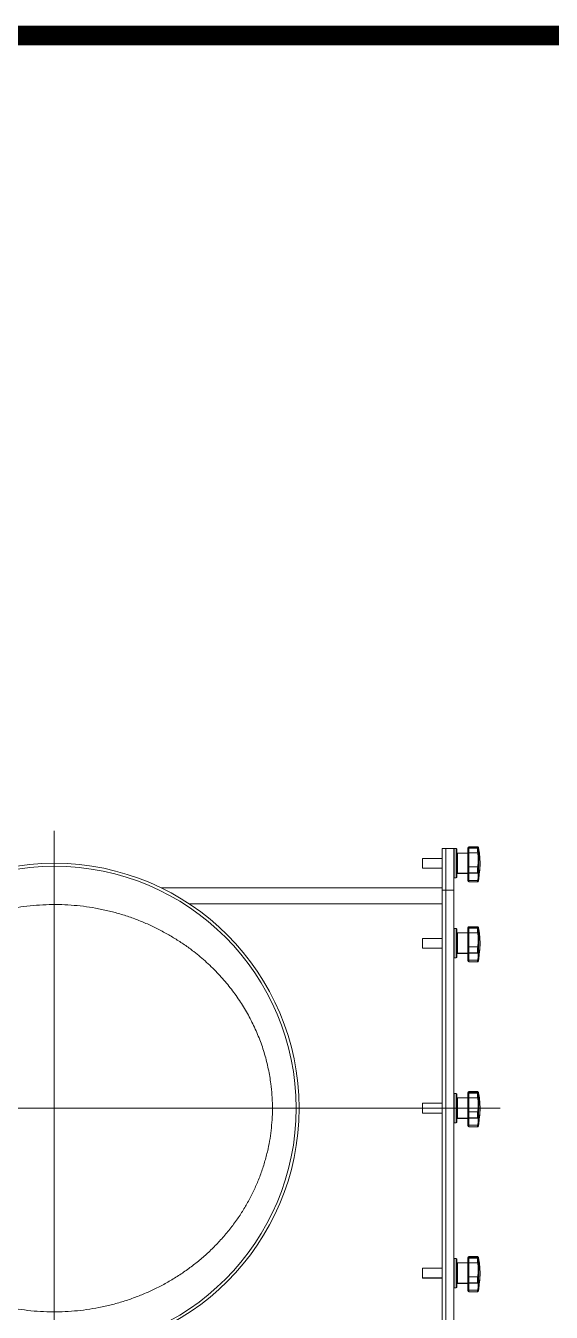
# Model space of a CAD drawing. Extents: x -681219 to -550379, y -242630 to -158199.
# Drawn here: x -657585 to -657048, y -222475 to -221162 of the extents above; entities that cross this region are included whole.
import ezdxf
from ezdxf.lldxf.tags import DXFTag

# ---------------------------------------------------------------- set-up
doc = ezdxf.new("R2010")
doc.units = 0
doc.header["$LTSCALE"] = 1000
doc.layers.get('0').update_dxf_attribs({"linetype": 'CONTINUOUS'})
doc.layers.add('DIM', color=7, linetype='CONTINUOUS', lineweight=18)
doc.layers.add('famsun', color=7, linetype='CONTINUOUS', lineweight=0)
tags = doc.linetypes.add('CENTER2', pattern=[28.575, 19.05, -3.175, 3.175, -3.175]).pattern_tags.tags
tags[10:11] = [DXFTag(74, 4), DXFTag(75, 0), DXFTag(340, '0'), DXFTag(46, 0.0), DXFTag(50, 0.0), DXFTag(44, 0.0), DXFTag(45, 0.0)]
tags[8:9] = [DXFTag(74, 4), DXFTag(75, 0), DXFTag(340, '0'), DXFTag(46, 0.0), DXFTag(50, 0.0), DXFTag(44, 0.0), DXFTag(45, 0.0)]
tags[6:7] = [DXFTag(74, 4), DXFTag(75, 0), DXFTag(340, '0'), DXFTag(46, 0.0), DXFTag(50, 0.0), DXFTag(44, 0.0), DXFTag(45, 0.0)]
tags[4:5] = [DXFTag(74, 4), DXFTag(75, 0), DXFTag(340, '0'), DXFTag(46, 0.0), DXFTag(50, 0.0), DXFTag(44, 0.0), DXFTag(45, 0.0)]

# ---------------------------------------------------------------- blocks, each defined once
blk = doc.blocks.new('12')
at = {"color": 8, "linetype": 'CENTER2'}
for p, q in [((0, 283), (0, -283)), ((-455.4, 0), (2585.1, 0))]:
    blk.add_line(p, q, dxfattribs=at)
for p, q in [((-432.5, 266.5), (-432.8, 265.2)), ((-423.5, 266.9), (-432.5, 266.9)), ((-423.5, 266.5), (-432.5, 266.5)), ((-423.5, 265.3), (-432.5, 265.3)), ((-423.5, 266.5), (-423.5, 266.9)), ((-423.5, 265.3), (-423.5, 266.5)), ((-423.5, 260.7), (-423.5, 265.3)), ((-422.5, 265.9), (-422.5, 265.6)), ((-422.5, 265.6), (-422.5, 264.3)), ((-422.5, 264.3), (-422.5, 260.8)), ((-410.5, 265), (-411, 264.5)), ((-411, 235.5), (-411, 264.5)), ((-408.5, 265), (-410.5, 265)), ((-410.5, 265), (-410.5, 235)), ((-408, 264.5), (-408.5, 265)), ((-408.5, 235), (-408.5, 265)), ((-408, 265), (-400, 265)), ((-408, 222.6), (-408, 265)), ((-400, 222.6), (-400, 265)), ((-396, 265), (-400, 265)), ((-396, 222.6), (-396, 265)), ((-423.5, 260.7), (-432.5, 260.7)), ((-423.5, 246.4), (-423.5, 260.7)), ((-422.5, 260.8), (-422.5, 245.8)), ((-411.8, 260.5), (-422.3, 260.5)), ((-422.3, 260.5), (-422.3, 239.8)), ((-411.8, 239.8), (-411.8, 260.5)), ((-376.2, 255), (-396, 255)), ((-376, 254.8), (-376.2, 255)), ((-376.2, 245.1), (-376.2, 255)), ((-376, 254.8), (-376, 245.3)), ((-432.5, 240.2), (-432.6, 239.9)), ((-423.5, 239.9), (-432.6, 239.9)), ((-423.5, 246.4), (-432.5, 246.4)), ((-423.5, 240.2), (-432.5, 240.2)), ((-423.5, 240.2), (-423.5, 246.4)), ((-423.3, 246.3), (-423.5, 246.4)), ((-423.5, 240.2), (-423.5, 240.2)), ((-423.5, 239.9), (-423.5, 240.2)), ((-423.5, 232.6), (-423.5, 239.9)), ((-423.1, 246.3), (-423.3, 246.3)), ((-422.9, 246.3), (-423.1, 246.3)), ((-422.8, 246.2), (-422.9, 246.3)), ((-422.7, 246.1), (-422.8, 246.2)), ((-422.6, 246), (-422.7, 246.1)), ((-422.5, 245.9), (-422.6, 246)), ((-422.5, 245.8), (-422.5, 245.9)), ((-422.5, 245.8), (-422.5, 241.2)), ((-422.5, 241.2), (-422.5, 241.1)), ((-422.5, 241.1), (-422.5, 233.2)), ((-411.8, 239.8), (-422.3, 239.8)), ((-422.3, 239.8), (-422.3, 239.5)), ((-422.3, 239.5), (-411.8, 239.5)), ((-411.8, 239.5), (-411.8, 239.8)), ((-376.2, 245.1), (-396, 245.1)), ((-396, 245), (-376.2, 245)), ((-376, 245.3), (-376.2, 245.1)), ((-376.2, 245), (-376, 245.2)), ((-376.2, 245), (-376.2, 245.1)), ((-376, 245.3), (-376, 245.2)), ((-433.3, 233), (-433.6, 235.4)), ((-433.2, 232.9), (-433.3, 233)), ((-433.2, 232.8), (-433.2, 232.9)), ((-433.1, 232.8), (-433.2, 232.8)), ((-433, 232.7), (-433.1, 232.8)), ((-432.9, 232.7), (-433, 232.7)), ((-432.8, 232.6), (-432.9, 232.7)), ((-432.6, 232.6), (-432.8, 232.6)), ((-432.5, 232.6), (-432.6, 232.6)), ((-423.5, 232.6), (-432.5, 232.6)), ((-432.3, 231.1), (-423.5, 231.1)), ((-423.5, 231.2), (-423.5, 232.6)), ((-423.3, 232.6), (-423.5, 232.6)), ((-423.5, 231.1), (-423.5, 231.2)), ((-423.1, 232.7), (-423.3, 232.6)), ((-422.9, 232.7), (-423.1, 232.7)), ((-422.8, 232.8), (-422.9, 232.7)), ((-422.7, 232.9), (-422.8, 232.8)), ((-422.6, 233), (-422.7, 232.9)), ((-422.5, 233.1), (-422.6, 233)), ((-422.5, 233.2), (-422.5, 232.1)), ((-422.5, 233.2), (-422.5, 233.1)), ((-422.5, 232.1), (-422.5, 232.1)), ((-411, 235.5), (-410.5, 235)), ((-410.5, 235), (-408.5, 235)), ((-408.5, 235), (-408, 235.5)), ((-109, 225), (-396, 225)), ((-408, 222.6), (-400, 222.6)), ((-408, -222.6), (-408, 222.6)), ((-400, -222.6), (-400, 222.6)), ((-396, 222.6), (-400, 222.6)), ((-396, -222.6), (-396, 222.6)), ((-137.6, 208.7), (-396, 208.7)), ((-432.5, 184.9), (-432.8, 183.6)), ((-423.5, 185.3), (-432.5, 185.3)), ((-423.5, 184.9), (-432.5, 184.9)), ((-423.5, 184.9), (-423.5, 185.3)), ((-423.5, 183.7), (-423.5, 184.9)), ((-422.5, 184.3), (-422.5, 184)), ((-422.5, 184), (-422.5, 182.7)), ((-423.5, 183.7), (-432.5, 183.7)), ((-423.5, 179.1), (-432.5, 179.1)), ((-423.5, 179.1), (-423.5, 183.7)), ((-423.5, 164.8), (-423.5, 179.1)), ((-422.5, 182.7), (-422.5, 179.3)), ((-422.5, 179.3), (-422.5, 164.2)), ((-411.8, 178.9), (-422.3, 178.9)), ((-422.3, 178.9), (-422.3, 158.2)), ((-411.8, 158.2), (-411.8, 178.9)), ((-410.5, 183.4), (-411, 182.9)), ((-411, 153.9), (-411, 182.9)), ((-408.5, 183.4), (-410.5, 183.4)), ((-410.5, 183.4), (-410.5, 153.4)), ((-408, 182.9), (-408.5, 183.4)), ((-408.5, 153.4), (-408.5, 183.4)), ((-376.2, 173.4), (-396, 173.4)), ((-376, 173.2), (-376.2, 173.4)), ((-376.2, 163.5), (-376.2, 173.4)), ((-376, 173.2), (-376, 163.7)), ((-432.5, 158.6), (-432.6, 158.3)), ((-423.5, 158.3), (-432.6, 158.3)), ((-423.5, 164.8), (-432.5, 164.8)), ((-423.5, 158.6), (-432.5, 158.6)), ((-423.5, 158.6), (-423.5, 164.8)), ((-423.3, 164.8), (-423.5, 164.8)), ((-423.5, 158.6), (-423.5, 158.6)), ((-423.5, 158.3), (-423.5, 158.6)), ((-423.5, 151), (-423.5, 158.3)), ((-423.1, 164.7), (-423.3, 164.8)), ((-422.9, 164.7), (-423.1, 164.7)), ((-422.8, 164.6), (-422.9, 164.7)), ((-422.7, 164.5), (-422.8, 164.6)), ((-422.6, 164.4), (-422.7, 164.5)), ((-422.5, 164.3), (-422.6, 164.4)), ((-422.5, 164.2), (-422.5, 164.3)), ((-422.5, 164.2), (-422.5, 159.6)), ((-422.5, 159.6), (-422.5, 151.7)), ((-422.5, 159.6), (-422.5, 159.6)), ((-411.8, 158.2), (-422.3, 158.2)), ((-422.3, 158.2), (-422.3, 157.9)), ((-422.3, 157.9), (-411.8, 157.9)), ((-411.8, 157.9), (-411.8, 158.2)), ((-376.2, 163.5), (-396, 163.5)), ((-396, 163.4), (-376.2, 163.4)), ((-376, 163.7), (-376.2, 163.5)), ((-376.2, 163.4), (-376, 163.6)), ((-376.2, 163.4), (-376.2, 163.5)), ((-376, 163.7), (-376, 163.6)), ((-433.3, 151.4), (-433.6, 153.8)), ((-433.2, 151.3), (-433.3, 151.4)), ((-433.2, 151.2), (-433.2, 151.3)), ((-433.1, 151.2), (-433.2, 151.2)), ((-433, 151.1), (-433.1, 151.2)), ((-432.9, 151.1), (-433, 151.1)), ((-432.8, 151), (-432.9, 151.1)), ((-432.6, 151), (-432.8, 151)), ((-432.5, 151), (-432.6, 151)), ((-423.5, 151), (-432.5, 151)), ((-432.3, 149.5), (-423.5, 149.5)), ((-423.3, 151.1), (-423.5, 151)), ((-423.5, 149.6), (-423.5, 151)), ((-423.5, 149.5), (-423.5, 149.6)), ((-423.1, 151.1), (-423.3, 151.1)), ((-422.9, 151.1), (-423.1, 151.1)), ((-422.8, 151.2), (-422.9, 151.1)), ((-422.7, 151.3), (-422.8, 151.2)), ((-422.6, 151.4), (-422.7, 151.3)), ((-422.5, 151.5), (-422.6, 151.4)), ((-422.5, 151.7), (-422.5, 150.6)), ((-422.5, 151.7), (-422.5, 151.5)), ((-422.5, 150.6), (-422.5, 150.5)), ((-411, 153.9), (-410.5, 153.4)), ((-410.5, 153.4), (-408.5, 153.4)), ((-408.5, 153.4), (-408, 153.9)), ((-432.5, 16.5), (-432.8, 15.2)), ((-423.5, 16.9), (-432.5, 16.9)), ((-423.5, 16.5), (-432.5, 16.5)), ((-423.5, 15.3), (-432.5, 15.3)), ((-423.5, 16.5), (-423.5, 16.9)), ((-423.5, 15.3), (-423.5, 16.5)), ((-423.5, 10.7), (-423.5, 15.3)), ((-422.5, 15.9), (-422.5, 15.6)), ((-422.5, 15.6), (-422.5, 14.3)), ((-422.5, 14.3), (-422.5, 10.8)), ((-410.5, 15), (-411, 14.5)), ((-411, -14.5), (-411, 14.5)), ((-408.5, 15), (-410.5, 15)), ((-410.5, 15), (-410.5, -15)), ((-408, 14.5), (-408.5, 15)), ((-408.5, -15), (-408.5, 15)), ((-423.5, 10.7), (-432.5, 10.7)), ((-423.5, -3.6), (-423.5, 10.7)), ((-422.5, 10.8), (-422.5, -4.2)), ((-411.8, 10.5), (-422.3, 10.5)), ((-422.3, 10.5), (-422.3, -10.2)), ((-411.8, -10.2), (-411.8, 10.5)), ((-376.2, 5), (-396, 5)), ((-376, 4.8), (-376.2, 5)), ((-376.2, -4.9), (-376.2, 5)), ((-376, 4.8), (-376, -4.7)), ((-432.5, -9.8), (-432.6, -10.1)), ((-423.5, -10.1), (-432.6, -10.1)), ((-423.5, -3.6), (-432.5, -3.6)), ((-423.5, -9.8), (-432.5, -9.8)), ((-423.5, -9.8), (-423.5, -3.6)), ((-423.3, -3.7), (-423.5, -3.6)), ((-423.5, -9.8), (-423.5, -9.8)), ((-423.5, -10.1), (-423.5, -9.8)), ((-423.5, -17.4), (-423.5, -10.1)), ((-423.1, -3.7), (-423.3, -3.7)), ((-422.9, -3.7), (-423.1, -3.7)), ((-422.8, -3.8), (-422.9, -3.7)), ((-422.7, -3.9), (-422.8, -3.8)), ((-422.6, -4), (-422.7, -3.9)), ((-422.5, -4.1), (-422.6, -4)), ((-422.5, -4.2), (-422.5, -4.1)), ((-422.5, -4.2), (-422.5, -8.8)), ((-422.5, -8.8), (-422.5, -8.9)), ((-422.5, -8.9), (-422.5, -16.8)), ((-411.8, -10.2), (-422.3, -10.2)), ((-422.3, -10.2), (-422.3, -10.5)), ((-422.3, -10.5), (-411.8, -10.5)), ((-411.8, -10.5), (-411.8, -10.2)), ((-376.2, -4.9), (-396, -4.9)), ((-396, -5), (-376.2, -5)), ((-376, -4.7), (-376.2, -4.9)), ((-376.2, -5), (-376, -4.8)), ((-376.2, -5), (-376.2, -4.9)), ((-376, -4.7), (-376, -4.8)), ((-433.3, -17), (-433.6, -14.6)), ((-433.2, -17.1), (-433.3, -17)), ((-433.2, -17.2), (-433.2, -17.1)), ((-433.1, -17.2), (-433.2, -17.2)), ((-433, -17.3), (-433.1, -17.2)), ((-432.9, -17.3), (-433, -17.3)), ((-432.8, -17.4), (-432.9, -17.3)), ((-432.6, -17.4), (-432.8, -17.4)), ((-432.5, -17.4), (-432.6, -17.4)), ((-423.5, -17.4), (-432.5, -17.4)), ((-432.3, -18.9), (-423.5, -18.9)), ((-423.5, -18.8), (-423.5, -17.4)), ((-423.3, -17.4), (-423.5, -17.4)), ((-423.5, -18.9), (-423.5, -18.8)), ((-423.1, -17.3), (-423.3, -17.4)), ((-422.9, -17.3), (-423.1, -17.3)), ((-422.8, -17.2), (-422.9, -17.3)), ((-422.7, -17.1), (-422.8, -17.2)), ((-422.6, -17), (-422.7, -17.1)), ((-422.5, -16.9), (-422.6, -17)), ((-422.5, -16.8), (-422.5, -17.9)), ((-422.5, -16.8), (-422.5, -16.9)), ((-422.5, -17.9), (-422.5, -17.9)), ((-411, -14.5), (-410.5, -15)), ((-410.5, -15), (-408.5, -15)), ((-408.5, -15), (-408, -14.5)), ((-432.5, -152), (-432.8, -153.2)), ((-423.5, -151.5), (-432.5, -151.5)), ((-423.5, -152), (-432.5, -152)), ((-423.5, -153.1), (-432.5, -153.1)), ((-423.5, -152), (-423.5, -151.5)), ((-423.5, -153.1), (-423.5, -152)), ((-423.5, -157.7), (-423.5, -153.1)), ((-422.5, -152.5), (-422.5, -152.9)), ((-422.5, -152.9), (-422.5, -154.1)), ((-422.5, -154.1), (-422.5, -157.6)), ((-422.5, -157.6), (-422.5, -172.6)), ((-410.5, -153.4), (-411, -153.9)), ((-411, -182.9), (-411, -153.9)), ((-408.5, -153.4), (-410.5, -153.4)), ((-410.5, -153.4), (-410.5, -183.4)), ((-408, -153.9), (-408.5, -153.4)), ((-408.5, -183.4), (-408.5, -153.4)), ((-423.5, -157.7), (-432.5, -157.7)), ((-423.5, -172.1), (-423.5, -157.7)), ((-411.8, -157.9), (-422.3, -157.9)), ((-422.3, -157.9), (-422.3, -178.7)), ((-411.8, -178.7), (-411.8, -157.9)), ((-376.2, -163.4), (-396, -163.4)), ((-376, -163.6), (-376.2, -163.4)), ((-376.2, -173.3), (-376.2, -163.4)), ((-376, -163.6), (-376, -173.1)), ((-433.3, -185.4), (-433.6, -183.1)), ((-432.5, -178.3), (-432.6, -178.5)), ((-423.5, -178.5), (-432.6, -178.5)), ((-423.5, -172.1), (-432.5, -172.1)), ((-423.5, -178.3), (-432.5, -178.3)), ((-423.5, -178.2), (-423.5, -172.1)), ((-423.3, -172.1), (-423.5, -172.1)), ((-423.5, -178.3), (-423.5, -178.2)), ((-423.5, -178.5), (-423.5, -178.3)), ((-423.5, -185.8), (-423.5, -178.5)), ((-423.1, -172.1), (-423.3, -172.1)), ((-422.9, -172.2), (-423.1, -172.1)), ((-422.8, -172.2), (-422.9, -172.2)), ((-422.7, -172.3), (-422.8, -172.2)), ((-422.6, -172.4), (-422.7, -172.3)), ((-422.5, -172.5), (-422.6, -172.4)), ((-422.5, -172.6), (-422.5, -172.5)), ((-422.5, -172.6), (-422.5, -177.2)), ((-422.5, -177.2), (-422.5, -177.3)), ((-422.5, -177.3), (-422.5, -185.2)), ((-411.8, -178.7), (-422.3, -178.7)), ((-422.3, -178.7), (-422.3, -178.9)), ((-422.3, -178.9), (-411.8, -178.9)), ((-411.8, -178.9), (-411.8, -178.7)), ((-411, -182.9), (-410.5, -183.4)), ((-410.5, -183.4), (-408.5, -183.4)), ((-408.5, -183.4), (-408, -182.9)), ((-376.2, -173.3), (-396, -173.3)), ((-396, -173.4), (-376.2, -173.4)), ((-376, -173.1), (-376.2, -173.3)), ((-376.2, -173.4), (-376, -173.2)), ((-376.2, -173.4), (-376.2, -173.3)), ((-376, -173.1), (-376, -173.2)), ((-433.2, -185.5), (-433.3, -185.4)), ((-433.2, -185.6), (-433.2, -185.5)), ((-433.1, -185.7), (-433.2, -185.6)), ((-433, -185.7), (-433.1, -185.7)), ((-432.9, -185.8), (-433, -185.7)), ((-432.8, -185.8), (-432.9, -185.8)), ((-432.6, -185.8), (-432.8, -185.8)), ((-432.5, -185.8), (-432.6, -185.8)), ((-423.5, -185.8), (-432.5, -185.8)), ((-432.3, -187.4), (-423.5, -187.4)), ((-423.5, -187.3), (-423.5, -185.8)), ((-423.3, -185.8), (-423.5, -185.8)), ((-423.5, -187.4), (-423.5, -187.3)), ((-423.1, -185.8), (-423.3, -185.8)), ((-422.9, -185.7), (-423.1, -185.8)), ((-422.8, -185.6), (-422.9, -185.7)), ((-422.7, -185.5), (-422.8, -185.6)), ((-422.6, -185.4), (-422.7, -185.5)), ((-422.5, -185.3), (-422.6, -185.4)), ((-422.5, -185.2), (-422.5, -186.3)), ((-422.5, -185.2), (-422.5, -185.3)), ((-422.5, -186.3), (-422.5, -186.4))]:
    blk.add_line(p, q)
for centre, radius, start, end in [((-243.3, 239.2), 192, 172.6077, 176.7663), ((-432.6, 265.7), 0.725, 83.985, 170.9471), ((-432.5, 264.4), 0.729, 148.415, 174.2745), ((-423.5, 265.9), 1, 0, 90), ((-423.4, 265.5), 0.951, 3.4103, 93.0458), ((-423.5, 264.3), 1, 0, 90), ((-243.3, 260.8), 192, 183.2337, 188.6164), ((-252.6, 260.6), 182.7, 183.3168, 187.931), ((-432.5, 262.5), 1.81, 243.1451, 269.1193), ((-423.3, 262.4), 1.78, 262.1116, 295.128), ((-422.3, 260.7), 0.2, 180, 270), ((-411.8, 259.7), 0.8, 0, 90), ((0, 0), 250, 0.0573, 359.9427), ((-432.5, 245.5), 0.835, 87.5575, 154.9007), ((-432.5, 241), 0.81, 185.8559, 268.9802), ((-423.5, 241.2), 0.988, 269.2844, 359.2661), ((-423.5, 241.1), 0.994, 269.625, 359.62), ((-422.3, 239.6), 0.198, 89.2844, 179.2661), ((-422.3, 239.3), 0.2, 90, 180), ((-411.8, 240.6), 0.79, 269.2844, 359.2661), ((-411.8, 240.3), 0.8, 270, 0), ((0, 0), 247, 0.0573, 359.9427), ((-423.5, 232.1), 1, 270, 0), ((-423.5, 232.1), 0.988, 269.2844, 359.2661), ((-432.6, 184.2), 0.725, 83.985, 170.9471), ((-423.5, 184.3), 1, 0, 90), ((-423.4, 183.9), 0.951, 3.4103, 93.0458), ((-243.3, 157.6), 192, 172.6077, 176.7663), ((-432.5, 182.8), 0.729, 148.415, 174.2745), ((-432.5, 180.9), 1.81, 243.1451, 269.1193), ((-423.5, 182.7), 1, 0, 90), ((-423.3, 180.9), 1.78, 262.1116, 295.128), ((-422.3, 179.1), 0.2, 180, 270), ((-411.8, 178.1), 0.8, 0, 90), ((-243.3, 179.3), 192, 183.2337, 188.6164), ((-252.6, 179), 182.7, 183.3168, 187.931), ((-432.5, 163.9), 0.835, 87.5575, 154.9007), ((-432.5, 159.4), 0.81, 185.8559, 268.9802), ((-423.5, 159.6), 0.988, 269.2844, 359.2661), ((-423.5, 159.6), 0.994, 269.625, 359.62), ((-422.3, 158), 0.198, 89.2844, 179.2661), ((-422.3, 157.7), 0.2, 90, 180), ((-411.8, 159), 0.79, 269.2844, 359.2661), ((-411.8, 158.7), 0.8, 270, 0), ((-423.5, 150.6), 0.988, 269.2844, 359.2661), ((-423.5, 150.5), 1, 270, 0), ((-243.3, -10.8), 192, 172.6077, 176.7663), ((-432.6, 15.7), 0.725, 83.985, 170.9471), ((-432.5, 14.4), 0.729, 148.415, 174.2745), ((-423.5, 15.9), 1, 0, 90), ((-423.4, 15.5), 0.951, 3.4103, 93.0458), ((-423.5, 14.3), 1, 0, 90), ((-432.5, 12.5), 1.81, 243.1451, 269.1193), ((-423.3, 12.4), 1.78, 262.1116, 295.128), ((-422.3, 10.7), 0.2, 180, 270), ((-411.8, 9.7), 0.8, 0, 90), ((-243.3, 10.8), 192, 183.2337, 188.6164), ((-252.6, 10.6), 182.7, 183.3168, 187.931), ((-432.5, -4.5), 0.835, 87.5575, 154.9007), ((-432.5, -9), 0.81, 185.8559, 268.9802), ((-423.5, -8.8), 0.988, 269.2844, 359.2661), ((-423.5, -8.9), 0.994, 269.625, 359.62), ((-422.3, -10.4), 0.198, 89.2844, 179.2661), ((-422.3, -10.7), 0.2, 90, 180), ((-411.8, -9.4), 0.79, 269.2844, 359.2661), ((-411.8, -9.7), 0.8, 270, 0), ((-423.5, -17.9), 1, 270, 0), ((-423.5, -17.9), 0.988, 269.2844, 359.2661), ((-243.3, -179.3), 192, 172.6077, 176.7663), ((-432.6, -152.7), 0.725, 83.985, 170.9471), ((-432.5, -154), 0.729, 148.415, 174.2745), ((-432.5, -155.9), 1.81, 243.1451, 269.1193), ((-423.5, -152.5), 1, 0, 90), ((-423.4, -152.9), 0.951, 3.4103, 93.0458), ((-423.5, -154.1), 1, 0, 90), ((-423.3, -156), 1.78, 262.1116, 295.128), ((-243.3, -157.6), 192, 183.2337, 188.6164), ((-252.6, -157.9), 182.7, 183.3168, 187.931), ((-422.3, -157.7), 0.2, 180, 270), ((-411.8, -158.7), 0.8, 0, 90), ((-432.5, -172.9), 0.835, 87.5575, 154.9007), ((-432.5, -177.5), 0.81, 185.8559, 268.9802), ((-423.5, -177.2), 0.988, 269.2844, 359.2661), ((-423.5, -177.3), 0.994, 269.625, 359.62), ((-422.3, -178.9), 0.198, 89.2844, 179.2661), ((-422.3, -179.1), 0.2, 90, 180), ((-411.8, -177.9), 0.79, 269.2844, 359.2661), ((-411.8, -178.1), 0.8, 270, 0), ((-423.5, -186.3), 0.988, 269.2844, 359.2661), ((-423.5, -186.4), 1, 270, 0)]:
    blk.add_arc(centre, radius, start, end)
for points, knots in [([(-433.2, 266), (-433.4, 265.5), (-433.6, 264.6), (-433.7, 264.1), (-433.7, 263.9)], [0, 0, 0, 0, 0.4988528, 1, 1, 1, 1]), ([(-433.7, 263.9), (-433.7, 263.9), (-433.7, 264), (-433.6, 264.3), (-433.6, 264.6)], [0, 0, 0, 0, 0.086881, 1, 1, 1, 1]), ([(-433.3, 264.5), (-433.4, 264.2), (-433.6, 263.7), (-433.7, 263.5), (-433.7, 263.8), (-433.7, 263.9)], [0, 0, 0, 0, 0.346029, 0.688393, 1, 1, 1, 1]), ([(-433.3, 260.9), (-433.2, 261.3), (-433.1, 262.1), (-433.1, 263.2), (-433.1, 264.1), (-433.1, 264.7), (-433.2, 264.5), (-433.3, 264.5)], [0, 0, 0, 0, 0.1870578, 0.3739241, 0.5607091, 0.7802342, 1, 1, 1, 1]), ([(-432.3, 266.9), (-432.4, 266.9), (-432.6, 266.9), (-432.9, 266.7), (-433.1, 266.4), (-433.2, 266.1), (-433.2, 266)], [0, 0, 0, 0, 0.256694, 0.513299, 0.761952, 1, 1, 1, 1]), ([(-432.4, 265.3), (-432.4, 265.3), (-432.6, 265.3), (-432.8, 265.2), (-433.1, 265), (-433.2, 264.8), (-433.2, 264.7)], [0, 0, 0, 0, 0.2547363, 0.5089614, 0.7586358, 1, 1, 1, 1]), ([(-432.4, 266.8), (-432.4, 266.8), (-432.4, 266.9), (-432.4, 266.6), (-432.5, 266.5)], [0, 0, 0, 0, 0.234791, 1, 1, 1, 1]), ([(-432.4, 265.3), (-432.4, 265.2), (-432.3, 265.2), (-432.3, 264.8), (-432.3, 264.3), (-432.3, 263.5), (-432.3, 262.6), (-432.4, 261.7), (-432.5, 261), (-432.5, 260.7)], [0, 0, 0, 0, 0.106603, 0.256708, 0.404539, 0.551859, 0.702147, 0.846206, 1, 1, 1, 1]), ([(-432.4, 265.3), (-432.4, 265.3), (-432.4, 265.3), (-432.4, 265.3), (-432.4, 265.3)], [0, 0, 0, 0, 0.294418, 1, 1, 1, 1]), ([(-433.3, 245.9), (-433.4, 247), (-433.7, 249.3), (-433.8, 253), (-433.7, 257), (-433.4, 259.6), (-433.3, 260.9)], [0, 0, 0, 0, 0.251233, 0.500208, 0.750439, 1, 1, 1, 1]), ([(-432.5, 260.7), (-432.6, 259.4), (-432.9, 256.9), (-433, 253.2), (-432.9, 249.6), (-432.6, 247.4), (-432.5, 246.4)], [0, 0, 0, 0, 0.2495624, 0.4998013, 0.7487519, 1, 1, 1, 1]), ([(-433.6, 235.4), (-433.6, 236.1), (-433.7, 237.4), (-433.7, 239), (-433.6, 240.2), (-433.4, 240.7), (-433.3, 240.9)], [0, 0, 0, 0, 0.2493426, 0.5001079, 0.749776, 1, 1, 1, 1]), ([(-433.3, 240.9), (-433.2, 241), (-433.1, 241.2), (-433.1, 242), (-433.1, 243.2), (-433.1, 244.6), (-433.2, 245.5), (-433.3, 245.9)], [0, 0, 0, 0, 0.187058, 0.373924, 0.560709, 0.780234, 1, 1, 1, 1]), ([(-432.6, 239.9), (-432.7, 239.6), (-432.9, 239), (-433, 237.3), (-432.8, 235.2), (-432.6, 233.5), (-432.5, 232.6)], [0, 0, 0, 0, 0.248956, 0.499589, 0.748504, 1, 1, 1, 1]), ([(-432.5, 246.4), (-432.5, 246.1), (-432.4, 245.5), (-432.3, 244.5), (-432.3, 243.5), (-432.3, 242.5), (-432.3, 241.6), (-432.3, 240.9), (-432.4, 240.4), (-432.5, 240.2), (-432.5, 240.2)], [0, 0, 0, 0, 0.12914, 0.249982, 0.376113, 0.499908, 0.623755, 0.74995, 0.870821, 1, 1, 1, 1]), ([(-433.1, 232.1), (-433.1, 232.1), (-433.2, 232.2), (-433.2, 232.6), (-433.3, 233)], [0, 0, 0, 0, 0.072763, 1, 1, 1, 1]), ([(-433.1, 232), (-433.1, 231.8), (-433, 231.5), (-432.8, 231.2), (-432.6, 231.1), (-432.5, 231.1), (-432.3, 231.1), (-432.3, 231.1)], [0, 0, 0, 0, 0.595675, 0.713758, 0.819611, 0.914252, 1, 1, 1, 1]), ([(-432.5, 232.6), (-432.5, 232.4), (-432.4, 231.9), (-432.3, 231.4), (-432.3, 231.1), (-432.3, 231.1), (-432.3, 231.1)], [0, 0, 0, 0, 0.283686, 0.549143, 0.82622, 1, 1, 1, 1]), ([(222.8, -0.2), (222.7, -4.8), (222.5, -14), (220.9, -27.7), (218.5, -41.4), (214.9, -55.4), (210.1, -69.6), (204.1, -83.9), (196.8, -97.8), (188.4, -111.3), (178.8, -124.3), (168, -136.8), (156.2, -148.5), (144.6, -158.3), (133.7, -166.4), (123.7, -173), (113.3, -179.1), (102.5, -184.7), (91.3, -189.8), (79.7, -194.3), (67.8, -198.1), (55.6, -201.4), (43.2, -204.1), (30.4, -206.1), (17.5, -207.4), (4.6, -208), (-8.1, -207.9), (-20.5, -207.1), (-33.1, -205.7), (-45.6, -203.6), (-58.2, -200.8), (-70.4, -197.4), (-82.2, -193.3), (-93.7, -188.7), (-105, -183.5), (-116.1, -177.6), (-126.9, -171), (-137.3, -163.8), (-147.2, -156.2), (-156.7, -148), (-165.7, -139.2), (-174.2, -129.7), (-182.3, -119.7), (-189.6, -109.4), (-196.1, -98.9), (-201.8, -88.3), (-207, -77.2), (-211.5, -65.7), (-215.3, -53.8), (-218.3, -42.1), (-220.4, -30.9), (-221.8, -20), (-222.7, -8.9), (-222.9, 2.3), (-222.4, 13.6), (-221.1, 26.2), (-218.8, 40.1), (-215, 55.2), (-210, 70), (-203.8, 84.5), (-196.4, 98.4), (-188, 111.9), (-178.5, 124.7), (-167.7, 137.2), (-155.7, 149), (-144, 158.9), (-133, 166.9), (-123.2, 173.3), (-112.9, 179.3), (-102.1, 184.9), (-90.8, 190), (-79.1, 194.5), (-67, 198.4), (-54.7, 201.7), (-42.2, 204.3), (-29.7, 206.2), (-17.1, 207.4), (-4.4, 208), (8.5, 207.9), (21.5, 207), (34.2, 205.6), (46.6, 203.4), (58.7, 200.7), (70.7, 197.3), (82.6, 193.2), (94.4, 188.4), (105.8, 183.1), (116.8, 177.1), (127.4, 170.6), (137.8, 163.5), (147.7, 155.7), (157.4, 147.3), (166.3, 138.4), (174.7, 129.2), (182.4, 119.5), (189.7, 109.3), (196.3, 98.5), (202.4, 87.2), (208.1, 74.6), (213.2, 60.8), (217.1, 47.4), (219.6, 35.2), (221.3, 24.6), (222.5, 12.9), (222.7, 4.8), (222.8, 0.2)], [0, 0, 0, 0, 0.0100547, 0.0201096, 0.0303906, 0.0406719, 0.0520584, 0.0634454, 0.0751228, 0.0868008, 0.0989781, 0.1111559, 0.1236287, 0.1361019, 0.1449818, 0.1538681, 0.1627482, 0.1718632, 0.1809848, 0.1900997, 0.1993819, 0.2086713, 0.2179534, 0.2275116, 0.2370778, 0.2466359, 0.2558074, 0.264986, 0.2741575, 0.2835976, 0.2930454, 0.3024856, 0.3116337, 0.3207886, 0.3299368, 0.3393422, 0.348755, 0.3581604, 0.3674452, 0.3767373, 0.3860218, 0.3955967, 0.4051801, 0.4147542, 0.4236713, 0.432596, 0.4415123, 0.4507472, 0.4599917, 0.4692259, 0.4772686, 0.4853181, 0.4933606, 0.5016706, 0.5099885, 0.5182986, 0.529616, 0.5409338, 0.5525616, 0.5641898, 0.5758759, 0.5875626, 0.5995337, 0.6115053, 0.6242776, 0.6370503, 0.6457773, 0.6545103, 0.6632373, 0.6723997, 0.6815689, 0.6907311, 0.7001532, 0.7095827, 0.7190047, 0.7282622, 0.7375271, 0.7467846, 0.75632, 0.7658634, 0.7753989, 0.784517, 0.793642, 0.8027603, 0.8121369, 0.8215209, 0.8308976, 0.8401329, 0.8493751, 0.8586103, 0.8681146, 0.8776266, 0.8871305, 0.8963246, 0.9055262, 0.9147196, 0.9242256, 0.9337408, 0.9432458, 0.9547645, 0.9662827, 0.9741802, 0.9820842, 0.9899816, 1, 1, 1, 1]), ([(-433.2, 184.4), (-433.4, 183.9), (-433.6, 183), (-433.7, 182.5), (-433.7, 182.3)], [0, 0, 0, 0, 0.498853, 1, 1, 1, 1]), ([(-432.3, 185.3), (-432.4, 185.3), (-432.6, 185.3), (-432.9, 185.1), (-433.1, 184.8), (-433.2, 184.5), (-433.2, 184.4)], [0, 0, 0, 0, 0.256694, 0.513299, 0.761952, 1, 1, 1, 1]), ([(-432.4, 185.3), (-432.4, 185.3), (-432.4, 185.3), (-432.4, 185.1), (-432.5, 184.9)], [0, 0, 0, 0, 0.234791, 1, 1, 1, 1]), ([(-433.7, 182.3), (-433.7, 182.3), (-433.7, 182.4), (-433.6, 182.7), (-433.6, 183.1)], [0, 0, 0, 0, 0.086881, 1, 1, 1, 1]), ([(-433.3, 182.9), (-433.4, 182.6), (-433.6, 182.1), (-433.7, 181.9), (-433.7, 182.2), (-433.7, 182.3)], [0, 0, 0, 0, 0.346029, 0.688393, 1, 1, 1, 1]), ([(-433.3, 164.3), (-433.4, 165.4), (-433.7, 167.7), (-433.8, 171.5), (-433.7, 175.4), (-433.4, 178), (-433.3, 179.3)], [0, 0, 0, 0, 0.251233, 0.500208, 0.750439, 1, 1, 1, 1]), ([(-433.3, 179.3), (-433.2, 179.7), (-433.1, 180.5), (-433.1, 181.6), (-433.1, 182.6), (-433.1, 183.1), (-433.2, 183), (-433.3, 182.9)], [0, 0, 0, 0, 0.1870578, 0.3739241, 0.5607091, 0.7802342, 1, 1, 1, 1]), ([(-432.4, 183.7), (-432.4, 183.7), (-432.6, 183.7), (-432.8, 183.6), (-433.1, 183.4), (-433.2, 183.2), (-433.2, 183.1)], [0, 0, 0, 0, 0.2547363, 0.5089614, 0.7586358, 1, 1, 1, 1]), ([(-432.5, 179.1), (-432.6, 177.9), (-432.9, 175.4), (-433, 171.6), (-432.9, 168), (-432.6, 165.9), (-432.5, 164.8)], [0, 0, 0, 0, 0.2495624, 0.4998013, 0.7487519, 1, 1, 1, 1]), ([(-432.4, 183.7), (-432.4, 183.7), (-432.3, 183.6), (-432.3, 183.2), (-432.3, 182.7), (-432.3, 181.9), (-432.3, 181.1), (-432.4, 180.1), (-432.5, 179.4), (-432.5, 179.1)], [0, 0, 0, 0, 0.1066026, 0.2567077, 0.4045391, 0.5518585, 0.7021475, 0.8462061, 1, 1, 1, 1]), ([(-432.4, 183.7), (-432.4, 183.7), (-432.4, 183.7), (-432.4, 183.7), (-432.4, 183.7)], [0, 0, 0, 0, 0.294418, 1, 1, 1, 1]), ([(-433.6, 153.8), (-433.6, 154.5), (-433.7, 155.8), (-433.7, 157.4), (-433.6, 158.7), (-433.4, 159.1), (-433.3, 159.3)], [0, 0, 0, 0, 0.2493426, 0.5001079, 0.749776, 1, 1, 1, 1]), ([(-433.3, 159.3), (-433.2, 159.4), (-433.1, 159.6), (-433.1, 160.5), (-433.1, 161.6), (-433.1, 163), (-433.2, 163.9), (-433.3, 164.3)], [0, 0, 0, 0, 0.187058, 0.373924, 0.560709, 0.780234, 1, 1, 1, 1]), ([(-432.6, 158.3), (-432.7, 158), (-432.9, 157.4), (-433, 155.8), (-432.8, 153.7), (-432.6, 151.9), (-432.5, 151)], [0, 0, 0, 0, 0.248956, 0.499589, 0.748504, 1, 1, 1, 1]), ([(-432.5, 164.8), (-432.5, 164.5), (-432.4, 163.9), (-432.3, 162.9), (-432.3, 161.9), (-432.3, 160.9), (-432.3, 160.1), (-432.3, 159.3), (-432.4, 158.8), (-432.5, 158.7), (-432.5, 158.6)], [0, 0, 0, 0, 0.12914, 0.249982, 0.376113, 0.499908, 0.623755, 0.74995, 0.870821, 1, 1, 1, 1]), ([(-433.1, 150.5), (-433.1, 150.5), (-433.2, 150.6), (-433.2, 151), (-433.3, 151.4)], [0, 0, 0, 0, 0.072763, 1, 1, 1, 1]), ([(-433.1, 150.5), (-433.1, 150.2), (-433, 149.9), (-432.8, 149.6), (-432.6, 149.5), (-432.5, 149.5), (-432.3, 149.5), (-432.3, 149.5)], [0, 0, 0, 0, 0.595675, 0.713758, 0.819611, 0.914252, 1, 1, 1, 1]), ([(-432.5, 151), (-432.5, 150.8), (-432.4, 150.3), (-432.3, 149.8), (-432.3, 149.5), (-432.3, 149.5), (-432.3, 149.5)], [0, 0, 0, 0, 0.283686, 0.549143, 0.82622, 1, 1, 1, 1]), ([(-433.2, 16), (-433.4, 15.5), (-433.6, 14.6), (-433.7, 14.1), (-433.7, 13.9)], [0, 0, 0, 0, 0.498853, 1, 1, 1, 1]), ([(-433.7, 13.9), (-433.7, 13.9), (-433.7, 14), (-433.6, 14.3), (-433.6, 14.6)], [0, 0, 0, 0, 0.086881, 1, 1, 1, 1]), ([(-433.3, 14.5), (-433.4, 14.2), (-433.6, 13.7), (-433.7, 13.5), (-433.7, 13.8), (-433.7, 13.9)], [0, 0, 0, 0, 0.346029, 0.688393, 1, 1, 1, 1]), ([(-433.3, 10.9), (-433.2, 11.3), (-433.1, 12.1), (-433.1, 13.2), (-433.1, 14.1), (-433.1, 14.7), (-433.2, 14.5), (-433.3, 14.5)], [0, 0, 0, 0, 0.187058, 0.373924, 0.560709, 0.780234, 1, 1, 1, 1]), ([(-432.3, 16.9), (-432.4, 16.9), (-432.6, 16.9), (-432.9, 16.7), (-433.1, 16.4), (-433.2, 16.1), (-433.2, 16)], [0, 0, 0, 0, 0.256694, 0.513299, 0.761952, 1, 1, 1, 1]), ([(-432.4, 15.3), (-432.4, 15.3), (-432.6, 15.3), (-432.8, 15.2), (-433.1, 15), (-433.2, 14.8), (-433.2, 14.7)], [0, 0, 0, 0, 0.254736, 0.508961, 0.758636, 1, 1, 1, 1]), ([(-432.4, 16.8), (-432.4, 16.8), (-432.4, 16.9), (-432.4, 16.6), (-432.5, 16.5)], [0, 0, 0, 0, 0.234791, 1, 1, 1, 1]), ([(-432.4, 15.3), (-432.4, 15.2), (-432.3, 15.2), (-432.3, 14.8), (-432.3, 14.3), (-432.3, 13.5), (-432.3, 12.6), (-432.4, 11.7), (-432.5, 11), (-432.5, 10.7)], [0, 0, 0, 0, 0.106603, 0.256708, 0.404539, 0.551859, 0.702147, 0.846206, 1, 1, 1, 1]), ([(-432.4, 15.3), (-432.4, 15.3), (-432.4, 15.3), (-432.4, 15.3), (-432.4, 15.3)], [0, 0, 0, 0, 0.294418, 1, 1, 1, 1]), ([(-433.3, -4.1), (-433.4, -3), (-433.7, -0.7), (-433.8, 3), (-433.7, 7), (-433.4, 9.6), (-433.3, 10.9)], [0, 0, 0, 0, 0.251233, 0.500208, 0.750439, 1, 1, 1, 1]), ([(-432.5, 10.7), (-432.6, 9.4), (-432.9, 6.9), (-433, 3.2), (-432.9, -0.4), (-432.6, -2.6), (-432.5, -3.6)], [0, 0, 0, 0, 0.249562, 0.499801, 0.748752, 1, 1, 1, 1]), ([(-433.6, -14.6), (-433.6, -13.9), (-433.7, -12.6), (-433.7, -11), (-433.6, -9.8), (-433.4, -9.3), (-433.3, -9.1)], [0, 0, 0, 0, 0.249343, 0.500108, 0.749776, 1, 1, 1, 1]), ([(-433.3, -9.1), (-433.2, -9), (-433.1, -8.8), (-433.1, -8), (-433.1, -6.8), (-433.1, -5.4), (-433.2, -4.5), (-433.3, -4.1)], [0, 0, 0, 0, 0.187058, 0.373924, 0.560709, 0.780234, 1, 1, 1, 1]), ([(-432.6, -10.1), (-432.7, -10.4), (-432.9, -11), (-433, -12.7), (-432.8, -14.8), (-432.6, -16.5), (-432.5, -17.4)], [0, 0, 0, 0, 0.2489562, 0.499589, 0.748504, 1, 1, 1, 1]), ([(-432.5, -3.6), (-432.5, -3.9), (-432.4, -4.5), (-432.3, -5.5), (-432.3, -6.5), (-432.3, -7.5), (-432.3, -8.4), (-432.3, -9.1), (-432.4, -9.6), (-432.5, -9.8), (-432.5, -9.8)], [0, 0, 0, 0, 0.12914, 0.249982, 0.376113, 0.499908, 0.623755, 0.74995, 0.870821, 1, 1, 1, 1]), ([(-433.1, -17.9), (-433.1, -17.9), (-433.2, -17.8), (-433.2, -17.4), (-433.3, -17)], [0, 0, 0, 0, 0.072763, 1, 1, 1, 1]), ([(-433.1, -18), (-433.1, -18.2), (-433, -18.5), (-432.8, -18.8), (-432.6, -18.9), (-432.5, -18.9), (-432.3, -18.9), (-432.3, -18.9)], [0, 0, 0, 0, 0.595675, 0.713758, 0.819611, 0.914252, 1, 1, 1, 1]), ([(-432.5, -17.4), (-432.5, -17.6), (-432.4, -18.1), (-432.3, -18.6), (-432.3, -18.9), (-432.3, -18.9), (-432.3, -18.9)], [0, 0, 0, 0, 0.283686, 0.549143, 0.8262203, 1, 1, 1, 1]), ([(-433.2, -152.4), (-433.4, -152.9), (-433.6, -153.9), (-433.7, -154.3), (-433.7, -154.6)], [0, 0, 0, 0, 0.498853, 1, 1, 1, 1]), ([(-433.7, -154.5), (-433.7, -154.5), (-433.7, -154.4), (-433.6, -154.1), (-433.6, -153.8)], [0, 0, 0, 0, 0.086881, 1, 1, 1, 1]), ([(-433.3, -154), (-433.4, -154.2), (-433.6, -154.7), (-433.7, -154.9), (-433.7, -154.7), (-433.7, -154.5)], [0, 0, 0, 0, 0.346029, 0.688393, 1, 1, 1, 1]), ([(-433.3, -172.5), (-433.4, -171.4), (-433.7, -169.2), (-433.8, -165.4), (-433.7, -161.5), (-433.4, -158.8), (-433.3, -157.5)], [0, 0, 0, 0, 0.251233, 0.500208, 0.750439, 1, 1, 1, 1]), ([(-433.3, -157.5), (-433.2, -157.1), (-433.1, -156.3), (-433.1, -155.2), (-433.1, -154.3), (-433.1, -153.7), (-433.2, -153.9), (-433.3, -154)], [0, 0, 0, 0, 0.1870578, 0.3739241, 0.5607091, 0.7802342, 1, 1, 1, 1]), ([(-432.3, -151.5), (-432.4, -151.6), (-432.6, -151.6), (-432.9, -151.8), (-433.1, -152), (-433.2, -152.3), (-433.2, -152.4)], [0, 0, 0, 0, 0.256694, 0.513299, 0.761952, 1, 1, 1, 1]), ([(-432.4, -153.1), (-432.4, -153.1), (-432.6, -153.1), (-432.8, -153.3), (-433.1, -153.5), (-433.2, -153.6), (-433.2, -153.7)], [0, 0, 0, 0, 0.2547363, 0.5089614, 0.7586358, 1, 1, 1, 1]), ([(-432.4, -151.6), (-432.4, -151.6), (-432.4, -151.5), (-432.4, -151.8), (-432.5, -152)], [0, 0, 0, 0, 0.234791, 1, 1, 1, 1]), ([(-432.4, -153.2), (-432.4, -153.2), (-432.3, -153.2), (-432.3, -153.6), (-432.3, -154.2), (-432.3, -154.9), (-432.3, -155.8), (-432.4, -156.8), (-432.5, -157.4), (-432.5, -157.7)], [0, 0, 0, 0, 0.1066026, 0.2567077, 0.4045391, 0.5518585, 0.7021475, 0.8462061, 1, 1, 1, 1]), ([(-432.4, -153.1), (-432.4, -153.1), (-432.4, -153.1), (-432.4, -153.1), (-432.4, -153.2)], [0, 0, 0, 0, 0.294418, 1, 1, 1, 1]), ([(-432.5, -157.7), (-432.6, -159), (-432.9, -161.5), (-433, -165.2), (-432.9, -168.8), (-432.6, -171), (-432.5, -172.1)], [0, 0, 0, 0, 0.2495624, 0.4998013, 0.7487519, 1, 1, 1, 1]), ([(-433.6, -183.1), (-433.6, -182.4), (-433.7, -181), (-433.7, -179.4), (-433.6, -178.2), (-433.4, -177.8), (-433.3, -177.5)], [0, 0, 0, 0, 0.2493426, 0.5001079, 0.749776, 1, 1, 1, 1]), ([(-433.3, -177.5), (-433.2, -177.4), (-433.1, -177.2), (-433.1, -176.4), (-433.1, -175.2), (-433.1, -173.8), (-433.2, -173), (-433.3, -172.5)], [0, 0, 0, 0, 0.187058, 0.373924, 0.560709, 0.780234, 1, 1, 1, 1]), ([(-432.6, -178.5), (-432.7, -178.8), (-432.9, -179.4), (-433, -181.1), (-432.8, -183.2), (-432.6, -184.9), (-432.5, -185.8)], [0, 0, 0, 0, 0.248956, 0.499589, 0.748504, 1, 1, 1, 1]), ([(-432.5, -172.1), (-432.5, -172.4), (-432.4, -172.9), (-432.3, -173.9), (-432.3, -174.9), (-432.3, -175.9), (-432.3, -176.8), (-432.3, -177.5), (-432.4, -178), (-432.5, -178.2), (-432.5, -178.3)], [0, 0, 0, 0, 0.12914, 0.249982, 0.376113, 0.499908, 0.623755, 0.74995, 0.870821, 1, 1, 1, 1]), ([(-433.1, -186.4), (-433.1, -186.3), (-433.2, -186.2), (-433.2, -185.8), (-433.3, -185.4)], [0, 0, 0, 0, 0.072763, 1, 1, 1, 1]), ([(-433.1, -186.4), (-433.1, -186.6), (-433, -186.9), (-432.8, -187.2), (-432.6, -187.3), (-432.5, -187.3), (-432.3, -187.4), (-432.3, -187.4)], [0, 0, 0, 0, 0.595675, 0.713758, 0.819611, 0.914252, 1, 1, 1, 1]), ([(-432.5, -185.8), (-432.5, -186.1), (-432.4, -186.6), (-432.3, -187.1), (-432.3, -187.3), (-432.3, -187.3), (-432.3, -187.3)], [0, 0, 0, 0, 0.283686, 0.549143, 0.82622, 1, 1, 1, 1])]:
    blk.add_open_spline(points, degree=3, knots=knots)

msp = doc.modelspace()

# ---------------------------------------------------------------- linework, layer by layer
at = {"layer": 'DIM', "color": 2, "const_width": 20}
msp.add_lwpolyline([(-660155.4609, -221171.6983), (-656355.4609, -221171.6983), (-656355.4609, -223361.6983), (-660155.4609, -223361.6983)], close=True, dxfattribs=at)

# ---------------------------------------------------------------- block references
at = {"layer": 'famsun', "xscale": -1}
msp.add_blockref('12', (-657555.4609, -222266.6983), dxfattribs=at)

doc.saveas('drawing.dxf')
